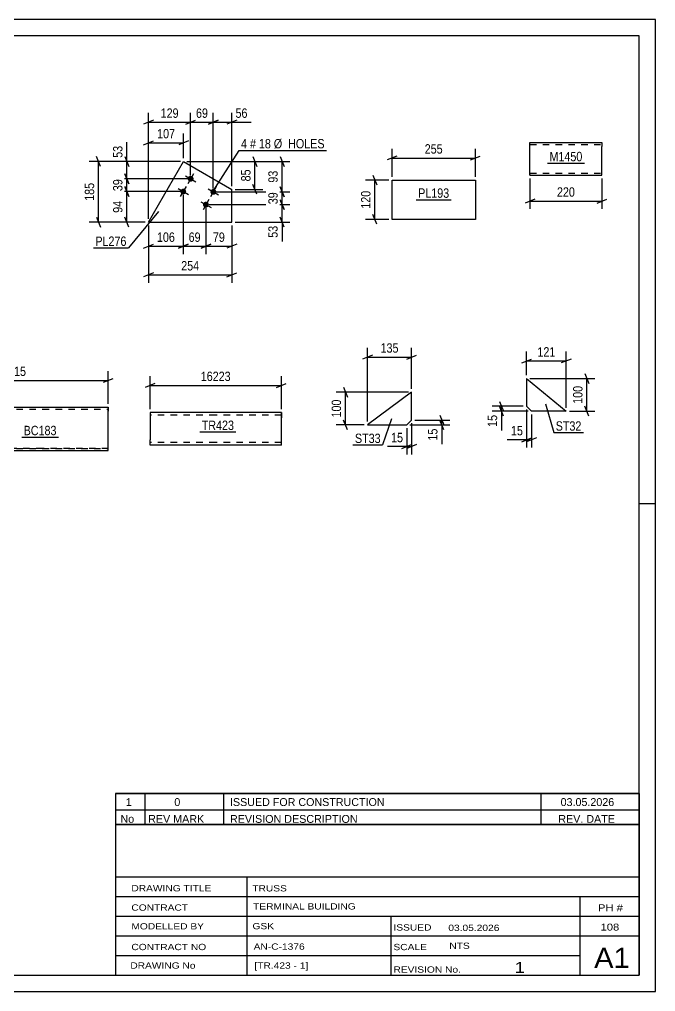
# Model space of a CAD drawing. Header units: millimetres. Extents: x 0 to 1757, y 0 to 560.
# Drawn here: x 225.7 to 420, y 0 to 297 of the extents above; entities that cross this region are included whole.
import ezdxf

# ---------------------------------------------------------------- set-up
doc = ezdxf.new("R2010")
doc.units = ezdxf.units.MM
doc.linetypes.add('DXK_LINE_DOT2', pattern=[3.9198, 1.9599, -1.9599])
doc.styles.add('Arial Narrow', font='ARIALN.TTF', dxfattribs={"height": 0.2})

# ---------------------------------------------------------------- blocks, each defined once
blk = doc.blocks.new('Unknown-814276635-12337')
at = {"color": 7, "linetype": 'Continuous'}
for p, q in [((255, 60.55), (415, 60.55)), ((415, 60.55), (255, 60.55)), ((255, 60.55), (255, 55.55)), ((264, 60.55), (264, 55.55)), ((288, 60.55), (288, 55.55)), ((385, 60.55), (385, 55.55)), ((415, 60.55), (415, 55.55)), ((255, 55.55), (415, 55.55)), ((255, 55.55), (255, 51.05)), ((255, 55.55), (415, 55.55)), ((264, 55.55), (264, 51.05)), ((288, 55.55), (288, 51.05)), ((385, 55.55), (385, 51.05)), ((415, 55.55), (415, 51.05)), ((415, 51.05), (255, 51.05))]:
    blk.add_line(p, q, dxfattribs=at)
at = {"color": 7, "linetype": 'Continuous', "style": 'Arial Narrow'}
for s, height, width, p in [('1', 2.39, 1.196471, (258.16, 56.7)), ('0', 2.39, 1.196471, (273, 56.7)), ('ISSUED FOR CONSTRUCTION', 2.3861, 1.196471, (290, 56.7)), ('03.05.2026', 2.386, 1.196471, (391, 56.7)), ('No', 2.386, 1.2, (256.54, 51.55)), ('REV MARK', 2.386, 1.2, (265, 51.55)), ('REVISION DESCRIPTION', 2.3861, 1.2, (290, 51.55)), ('REV. DATE', 2.386, 1.2, (390.28, 51.55))]:
    blk.add_text(s, height=height, dxfattribs=dict(at, width=width)).set_placement(p)
blk = doc.blocks.new('Unknown-814276635-1133')
at = {"color": 5, "linetype": 'Continuous'}
for p, q in [((420, 297), (0, 297)), ((420, 0), (420, 297)), ((415, 292), (5, 292)), ((415, 5), (415, 292)), ((420, 149), (415, 149)), ((5, 5), (415, 5)), ((0, 0), (420, 0))]:
    blk.add_line(p, q, dxfattribs=at)
blk = doc.blocks.new('Unknown-814276635-12336')
at = {"color": 7, "linetype": 'Continuous'}
for p, q in [((255, 51.05), (255, 5)), ((255, 51.05), (415, 51.05)), ((415, 51), (415, 5)), ((255, 35), (415, 35)), ((295.14, 35), (295.14, 5)), ((255, 29), (415, 29)), ((397, 5.05), (397, 29.05)), ((255, 23), (415, 23)), ((339.14, 23), (339.14, 5)), ((255, 17), (415, 17)), ((255, 11), (397, 11)), ((255, 5), (415, 5))]:
    blk.add_line(p, q, dxfattribs=at)
at = {"color": 7, "style": 'Arial Narrow'}
for s, height, width, p in [('DRAWING TITLE', 1.9089, 1.425378, (259.88, 30.61)), ('TRUSS', 1.909, 1.425378, (296.81, 30.59)), ('TERMINAL BUILDING', 1.9089, 1.425378, (297.06, 25.07)), ('CONTRACT', 1.909, 1.425378, (259.88, 24.71)), ('MODELLED BY', 1.9089, 1.425378, (259.88, 18.98)), ('GSK', 1.909, 1.425378, (296.88, 19.04)), ('ISSUED', 1.909, 1.425378, (339.94, 18.64)), ('03.05.2026', 1.909, 1.425378, (356.69, 18.52)), ('CONTRACT NO', 1.9089, 1.425378, (259.88, 12.66)), ('AN-C-1376', 1.909, 1.425378, (297.23, 12.78)), ('SCALE', 1.909, 1.425378, (339.94, 12.65)), ('A1', 6.204, 1.25, (401.24, 7.2)), ('DRAWING No', 1.909, 1.425378, (259.56, 7)), ('[TR.423 - 1]', 1.9089, 1.425378, (297.46, 6.99)), ('1', 3.34, 1.5, (376.91, 5.68)), ('REVISION No.', 1.9089, 1.425378, (339.94, 5.77))]:
    blk.add_text(s, height=height, dxfattribs=dict(at, width=width)).set_placement(p)
at = {"color": 7, "linetype": 'Continuous', "style": 'Arial Narrow'}
for s, height, width, p in [('PH #', 2.1, 1.42538, (402.4, 24.55)), ('108', 2.1, 1.42538, (403.19, 18.65)), ('NTS', 1.909, 1.425378, (357, 13.05))]:
    blk.add_text(s, height=height, dxfattribs=dict(at, width=width)).set_placement(p)
blk = doc.blocks.new('Part-814276635-6729 - 6725')
at = {"color": 2, "linetype": 'Continuous'}
for p, q in [((339.5, 235.92), (339.5, 247.92)), ((339.5, 247.92), (364.96, 247.92)), ((364.96, 247.92), (364.96, 235.92)), ((364.96, 235.92), (339.5, 235.92))]:
    blk.add_line(p, q, dxfattribs=at)
blk = doc.blocks.new('Part-814276635-6762 - 6756')
at = {"color": 2, "linetype": 'Continuous'}
for p, q in [((345.49, 183.12), (331.99, 173.12)), ((345.49, 174.62), (345.49, 183.12)), ((331.99, 173.12), (343.99, 173.12)), ((343.99, 173.12), (345.49, 174.62))]:
    blk.add_line(p, q, dxfattribs=at)
blk = doc.blocks.new('Bolt-814276635-6851 - 6817')
at = {"linetype": 'Continuous'}
for points in [[(278.77, 247.87, -1), (277.21, 248.77, -1)], [(276.51, 243.97, -1), (274.96, 244.87, -1)], [(285.69, 243.86, -1), (284.13, 244.77, -1)], [(283.44, 239.97, -1), (281.88, 240.87, -1)]]:
    blk.add_hatch(color=1, dxfattribs=at).paths.add_polyline_path(points)
at = {"color": 1, "linetype": 'Continuous'}
for p, q in [((278.89, 249.88), (277.09, 246.76)), ((276.43, 249.22), (279.55, 247.42)), ((274.18, 245.32), (277.29, 243.52)), ((276.64, 245.98), (274.83, 242.87)), ((283.36, 245.22), (286.47, 243.41)), ((285.82, 245.87), (284.01, 242.76)), ((281.1, 241.32), (284.22, 239.52)), ((283.56, 241.98), (281.76, 238.86))]:
    blk.add_line(p, q, dxfattribs=at)
blk = doc.blocks.new('Part-814276635-6856 - 6817')
at = {"color": 2, "linetype": 'Continuous'}
for p, q in [((265.13, 235.07), (275.85, 253.6)), ((275.85, 253.6), (290.56, 245.09)), ((290.56, 235.07), (290.56, 245.09)), ((265.13, 235.07), (290.56, 235.07))]:
    blk.add_line(p, q, dxfattribs=at)
blk = doc.blocks.new('Part-814276635-6003 - 5999')
at = {"color": 2, "linetype": 'Continuous'}
for p, q in [((381.63, 258.2), (381.63, 259.4)), ((381.63, 259.4), (381.63, 259.4)), ((381.63, 259.4), (403.63, 259.4)), ((403.63, 259.4), (403.63, 259.4)), ((403.63, 259.4), (403.63, 259.31)), ((403.63, 259.31), (403.63, 259.05)), ((403.63, 259.05), (403.63, 258.2)), ((381.63, 250.14), (381.63, 258.2)), ((403.63, 249.4), (403.63, 258.2)), ((381.63, 249.49), (381.63, 250.14)), ((381.63, 249.4), (381.63, 249.49)), ((381.63, 249.4), (381.63, 249.4)), ((381.63, 249.4), (403.63, 249.4)), ((403.63, 249.4), (403.63, 249.4))]:
    blk.add_line(p, q, dxfattribs=at)
at = {"color": 7, "linetype": 'DXK_LINE_DOT2'}
for p, q in [((381.63, 259.4), (403.63, 259.4)), ((381.63, 258.8), (381.63, 258.8)), ((381.63, 258.8), (403.63, 258.8)), ((381.63, 258.8), (403.63, 258.8)), ((403.63, 259.05), (403.63, 258.8)), ((403.63, 258.8), (403.63, 258.8)), ((403.63, 258.66), (403.63, 258.2)), ((381.63, 250.6), (381.63, 250.6)), ((381.63, 250.6), (381.63, 250.6)), ((381.63, 250.14), (381.63, 249.75)), ((381.63, 250), (381.63, 250.04)), ((381.63, 250), (381.63, 250)), ((381.63, 250), (403.63, 250)), ((381.63, 250), (403.63, 250)), ((403.63, 250.6), (403.63, 250.6)), ((403.63, 250.6), (403.63, 250.6)), ((403.63, 250.04), (403.63, 250.14)), ((403.63, 250), (403.63, 250.04)), ((403.63, 250), (403.63, 250.04)), ((403.63, 250), (403.63, 250)), ((381.63, 249.4), (403.63, 249.4)), ((381.63, 249.4), (381.63, 249.4))]:
    blk.add_line(p, q, dxfattribs=at)
blk = doc.blocks.new('Part-814276635-5928 - 5922')
at = {"color": 2, "linetype": 'Continuous'}
for p, q in [((380.61, 187.3), (380.61, 178.8)), ((380.61, 187.3), (392.7, 177.3)), ((380.61, 178.8), (382.11, 177.3)), ((392.7, 177.3), (382.11, 177.3))]:
    blk.add_line(p, q, dxfattribs=at)
blk = doc.blocks.new('Part-814276635-5984 - 5979')
at = {"color": 2, "linetype": 'Continuous'}
for p, q in [((193.45, 177.32), (193.45, 178.52)), ((193.45, 178.52), (193.45, 178.52)), ((193.45, 178.52), (232.73, 178.52)), ((232.83, 178.52), (252.83, 178.52)), ((252.83, 178.52), (252.83, 178.52)), ((252.83, 178.52), (252.83, 178.43)), ((252.83, 178.43), (252.83, 178.17)), ((193.45, 165.32), (193.45, 177.32)), ((252.83, 178.17), (252.83, 177.32)), ((252.83, 165.32), (252.83, 177.32)), ((193.45, 165.32), (193.45, 165.32)), ((193.45, 165.32), (232.73, 165.32)), ((232.83, 165.32), (252.83, 165.32)), ((252.83, 165.32), (252.83, 165.32))]:
    blk.add_line(p, q, dxfattribs=at)
at = {"color": 7, "linetype": 'DXK_LINE_DOT2'}
for p, q in [((193.45, 178.52), (232.73, 178.52)), ((193.45, 178.43), (193.45, 177.32)), ((232.83, 178.52), (252.83, 178.52)), ((193.45, 177.92), (232.73, 177.92)), ((193.45, 177.92), (232.73, 177.92)), ((193.45, 177.92), (193.45, 177.32)), ((232.83, 177.92), (252.83, 177.92)), ((232.83, 177.92), (252.83, 177.92)), ((252.83, 177.32), (252.83, 178.17)), ((252.83, 177.92), (252.83, 177.92)), ((252.83, 177.78), (252.83, 177.32)), ((252.83, 177.55), (252.83, 177.74)), ((252.83, 165.41), (252.83, 166.52)), ((252.83, 166.06), (252.83, 166.52)), ((193.45, 165.32), (193.45, 165.97)), ((232.73, 165.92), (193.45, 165.92)), ((193.45, 165.92), (232.73, 165.92)), ((193.45, 165.92), (193.45, 165.92)), ((193.45, 165.32), (232.73, 165.32)), ((252.83, 165.92), (232.83, 165.92)), ((232.83, 165.92), (252.83, 165.92)), ((232.83, 165.32), (252.83, 165.32)), ((252.83, 165.92), (252.83, 165.96)), ((252.83, 165.92), (252.83, 165.92))]:
    blk.add_line(p, q, dxfattribs=at)
blk = doc.blocks.new('Part-814276635-1866 - 1860')
at = {"color": 2, "linetype": 'Continuous'}
for p, q in [((285.59, 176.92), (265.59, 176.92)), ((265.59, 176.92), (265.59, 168.52)), ((305.69, 176.92), (285.69, 176.92)), ((305.69, 176.92), (305.69, 175.32)), ((305.69, 168.52), (305.69, 175.32)), ((265.59, 167.39), (265.59, 168.52)), ((265.59, 166.92), (265.59, 167.39)), ((285.59, 166.92), (265.59, 166.92)), ((305.69, 166.92), (285.69, 166.92)), ((305.69, 166.92), (305.69, 168.52))]:
    blk.add_line(p, q, dxfattribs=at)
at = {"color": 7, "linetype": 'DXK_LINE_DOT2'}
for p, q in [((265.59, 176.8), (265.59, 175.32)), ((285.59, 176.12), (265.59, 176.12)), ((305.69, 176.12), (285.69, 176.12)), ((305.69, 166.92), (305.69, 176.8)), ((305.69, 175.32), (305.69, 176.12)), ((305.69, 175.93), (305.69, 176.06)), ((305.69, 175.88), (305.69, 175.93)), ((265.59, 167.78), (265.59, 168.52)), ((265.59, 167.72), (265.59, 167.78)), ((265.59, 167.72), (265.59, 167.78)), ((265.59, 167.39), (265.59, 167.78)), ((285.59, 167.72), (265.59, 167.72)), ((305.69, 167.72), (285.69, 167.72)), ((305.69, 167.78), (305.69, 168.21)), ((305.69, 167.72), (305.69, 167.78))]:
    blk.add_line(p, q, dxfattribs=at)
blk = doc.blocks.new('StraightDimension-814276635-6742 - 6725')
at = {"color": 7, "linetype": 'Continuous'}
for p, q in [((338.5, 247.92), (331.41, 247.92)), ((333.66, 249.42), (334.86, 246.42)), ((334.26, 235.92), (334.26, 247.92)), ((338.5, 235.92), (331.41, 235.92)), ((334.86, 234.42), (333.66, 237.42))]:
    blk.add_line(p, q, dxfattribs=at)
at = {"color": 0}
blk.add_wipeout([(333.51, 245.27), (329.31, 245.27), (329.31, 238.58), (333.51, 238.58)], dxfattribs=at)
at = {"color": 3, "style": 'Arial Narrow'}
blk.add_text('120', height=2.863, rotation=90.0002, dxfattribs=at).set_placement((332.91, 239.18))
blk = doc.blocks.new('StraightDimension-814276635-6731 - 6725')
at = {"color": 7, "linetype": 'Continuous'}
for p, q in [((339.5, 248.92), (339.5, 257.51)), ((364.96, 248.92), (364.96, 257.51)), ((341, 255.26), (338, 254.06)), ((339.5, 254.66), (364.96, 254.66)), ((363.46, 254.06), (366.46, 255.26))]:
    blk.add_line(p, q, dxfattribs=at)
at = {"color": 0}
blk.add_wipeout([(355.57, 255.41), (355.57, 259.61), (348.89, 259.61), (348.89, 255.41)], dxfattribs=at)
at = {"color": 3, "style": 'Arial Narrow'}
blk.add_text('255', height=2.863, dxfattribs=at).set_placement((349.49, 256.01))
blk = doc.blocks.new('StraightDimension-814276635-6764 - 6756')
at = {"color": 7, "linetype": 'Continuous'}
for p, q in [((331.99, 174.12), (331.99, 196.69)), ((345.49, 184.12), (345.49, 196.69)), ((333.49, 194.44), (330.49, 193.24)), ((331.99, 193.84), (345.49, 193.84)), ((343.99, 193.24), (346.99, 194.44))]:
    blk.add_line(p, q, dxfattribs=at)
at = {"color": 0}
blk.add_wipeout([(342.08, 194.59), (342.08, 198.79), (335.4, 198.79), (335.4, 194.59)], dxfattribs=at)
at = {"color": 3, "style": 'Arial Narrow'}
blk.add_text('135', height=2.863, dxfattribs=at).set_placement((336, 195.19))
blk = doc.blocks.new('StraightDimension-814276635-6776 - 6756')
at = {"color": 7, "linetype": 'Continuous'}
for p, q in [((345.49, 173.62), (345.49, 164.09)), ((343.99, 172.12), (343.99, 164.09)), ((342.49, 165.89), (345.49, 167.09)), ((346.99, 167.09), (343.99, 165.89)), ((343.99, 166.49), (345.49, 166.49))]:
    blk.add_line(p, q, dxfattribs=at)
at = {"color": 0}
blk.add_wipeout([(343.46, 167.24), (343.46, 171.44), (338.61, 171.44), (338.61, 167.24)], dxfattribs=at)
at = {"color": 7, "linetype": 'Continuous'}
blk.add_line((343.99, 166.49), (338.08, 166.49), dxfattribs=at)
blk.add_line((343.99, 166.49), (338.08, 166.49), dxfattribs=at)
at = {"color": 3, "style": 'Arial Narrow'}
blk.add_text('15', height=2.863, dxfattribs=at).set_placement((339.21, 167.84))
blk = doc.blocks.new('StraightDimension-814276635-6791 - 6756')
at = {"color": 7, "linetype": 'Continuous'}
for p, q in [((324.67, 184.62), (325.87, 181.62)), ((344.49, 183.12), (322.42, 183.12)), ((325.27, 173.12), (325.27, 183.12)), ((330.99, 173.12), (322.42, 173.12)), ((325.87, 171.62), (324.67, 174.62))]:
    blk.add_line(p, q, dxfattribs=at)
at = {"color": 0}
blk.add_wipeout([(324.52, 181.46), (320.32, 181.46), (320.32, 174.78), (324.52, 174.78)], dxfattribs=at)
at = {"color": 3, "style": 'Arial Narrow'}
blk.add_text('100', height=2.863, rotation=90.0002, dxfattribs=at).set_placement((323.92, 175.38))
blk = doc.blocks.new('StraightDimension-814276635-6803 - 6756')
at = {"color": 7, "linetype": 'Continuous'}
for p, q in [((354.12, 176.12), (355.32, 173.12)), ((344.99, 173.12), (357.12, 173.12)), ((346.49, 174.62), (357.12, 174.62)), ((355.32, 171.62), (354.12, 174.62)), ((354.72, 173.12), (354.72, 174.62))]:
    blk.add_line(p, q, dxfattribs=at)
at = {"color": 0}
blk.add_wipeout([(353.97, 172.59), (349.77, 172.59), (349.77, 167.74), (353.97, 167.74)], dxfattribs=at)
at = {"color": 7, "linetype": 'Continuous'}
blk.add_line((354.72, 173.12), (354.72, 167.21), dxfattribs=at)
blk.add_line((354.72, 173.12), (354.72, 167.21), dxfattribs=at)
at = {"color": 3, "style": 'Arial Narrow'}
blk.add_text('15', height=2.863, rotation=90.0002, dxfattribs=at).set_placement((353.37, 168.34))
blk = doc.blocks.new('StraightDimension-814276635-6858 - 6817')
at = {"color": 7, "linetype": 'Continuous'}
for p, q in [((274.74, 244.42), (255.64, 244.42)), ((257.89, 245.92), (259.09, 242.92)), ((258.49, 235.07), (258.49, 244.42)), ((264.13, 235.07), (255.64, 235.07)), ((259.09, 233.57), (257.89, 236.57))]:
    blk.add_line(p, q, dxfattribs=at)
at = {"color": 0}
blk.add_wipeout([(257.74, 242.17), (253.54, 242.17), (253.54, 237.32), (257.74, 237.32)], dxfattribs=at)
at = {"color": 3, "style": 'Arial Narrow'}
blk.add_text('94', height=2.863, rotation=90.0002, dxfattribs=at).set_placement((257.14, 237.92))
blk = doc.blocks.new('StraightDimension-814276635-6969 - 6817')
at = {"color": 7, "linetype": 'Continuous'}
for p, q in [((265.13, 236.07), (265.13, 262.17)), ((275.85, 254.6), (275.85, 262.17)), ((263.63, 258.72), (266.63, 259.92)), ((265.13, 259.32), (275.85, 259.32)), ((277.35, 259.92), (274.35, 258.72))]:
    blk.add_line(p, q, dxfattribs=at)
at = {"color": 0}
blk.add_wipeout([(273.83, 260.07), (273.83, 264.27), (267.14, 264.27), (267.14, 260.07)], dxfattribs=at)
at = {"color": 3, "style": 'Arial Narrow'}
blk.add_text('107', height=2.863, dxfattribs=at).set_placement((267.74, 260.67))
blk = doc.blocks.new('StraightDimension-814276635-6872 - 6817')
at = {"color": 7, "linetype": 'Continuous'}
for p, q in [((274.85, 253.6), (255.64, 253.6)), ((257.89, 255.1), (259.09, 252.1)), ((258.49, 248.32), (258.49, 253.6)), ((259.09, 246.82), (257.89, 249.82)), ((276.99, 248.32), (255.64, 248.32))]:
    blk.add_line(p, q, dxfattribs=at)
at = {"color": 0}
blk.add_wipeout([(257.74, 258.98), (253.54, 258.98), (253.54, 254.13), (257.74, 254.13)], dxfattribs=at)
at = {"color": 7, "linetype": 'Continuous'}
blk.add_line((258.49, 253.6), (258.49, 259.51), dxfattribs=at)
blk.add_line((258.49, 253.6), (258.49, 259.51), dxfattribs=at)
at = {"color": 3, "style": 'Arial Narrow'}
blk.add_text('53', height=2.863, rotation=90.0002, dxfattribs=at).set_placement((257.14, 254.73))
blk = doc.blocks.new('StraightDimension-814276635-6864 - 6817')
at = {"color": 7, "linetype": 'Continuous'}
for p, q in [((257.89, 249.82), (259.09, 246.82)), ((276.99, 248.32), (255.64, 248.32)), ((258.49, 244.42), (258.49, 248.32)), ((274.74, 244.42), (255.64, 244.42)), ((259.09, 242.92), (257.89, 245.92))]:
    blk.add_line(p, q, dxfattribs=at)
at = {"color": 0}
blk.add_wipeout([(257.74, 248.8), (253.54, 248.8), (253.54, 243.94), (257.74, 243.94)], dxfattribs=at)
at = {"color": 3, "style": 'Arial Narrow'}
blk.add_text('39', height=2.863, rotation=90.0002, dxfattribs=at).set_placement((257.14, 244.54))
blk = doc.blocks.new('StraightDimension-814276635-6881 - 6817')
at = {"color": 7, "linetype": 'Continuous'}
for p, q in [((276.85, 253.6), (308.32, 253.6)), ((305.32, 255.1), (306.52, 252.1)), ((305.92, 244.31), (305.92, 253.6)), ((285.91, 244.31), (308.32, 244.31)), ((306.52, 242.81), (305.32, 245.81))]:
    blk.add_line(p, q, dxfattribs=at)
at = {"color": 0}
blk.add_wipeout([(305.17, 251.39), (300.97, 251.39), (300.97, 246.53), (305.17, 246.53)], dxfattribs=at)
at = {"color": 3, "style": 'Arial Narrow'}
blk.add_text('93', height=2.863, rotation=90.0002, dxfattribs=at).set_placement((304.57, 247.13))
blk = doc.blocks.new('StraightDimension-814276635-6889 - 6817')
at = {"color": 7, "linetype": 'Continuous'}
for p, q in [((305.32, 241.92), (306.52, 238.92)), ((283.66, 240.42), (308.32, 240.42)), ((305.92, 235.07), (305.92, 240.42)), ((291.56, 235.07), (308.32, 235.07)), ((306.52, 233.57), (305.32, 236.57))]:
    blk.add_line(p, q, dxfattribs=at)
at = {"color": 0}
blk.add_wipeout([(305.17, 234.54), (300.97, 234.54), (300.97, 229.69), (305.17, 229.69)], dxfattribs=at)
at = {"color": 7, "linetype": 'Continuous'}
blk.add_line((305.92, 235.07), (305.92, 229.16), dxfattribs=at)
blk.add_line((305.92, 235.07), (305.92, 229.16), dxfattribs=at)
at = {"color": 3, "style": 'Arial Narrow'}
blk.add_text('53', height=2.863, rotation=90.0002, dxfattribs=at).set_placement((304.57, 230.29))
blk = doc.blocks.new('StraightDimension-814276635-6895 - 6817')
at = {"color": 7, "linetype": 'Continuous'}
for p, q in [((285.91, 244.31), (308.32, 244.31)), ((305.32, 245.81), (306.52, 242.81)), ((305.92, 240.42), (305.92, 244.31)), ((306.52, 238.92), (305.32, 241.92)), ((283.66, 240.42), (308.32, 240.42))]:
    blk.add_line(p, q, dxfattribs=at)
at = {"color": 0}
blk.add_wipeout([(305.17, 244.79), (300.97, 244.79), (300.97, 239.94), (305.17, 239.94)], dxfattribs=at)
at = {"color": 3, "style": 'Arial Narrow'}
blk.add_text('39', height=2.863, rotation=90.0002, dxfattribs=at).set_placement((304.57, 240.54))
blk = doc.blocks.new('StraightDimension-814276635-6904 - 6817')
at = {"color": 7, "linetype": 'Continuous'}
for p, q in [((282.66, 239.42), (282.66, 225.3)), ((290.56, 234.07), (290.56, 225.3)), ((281.16, 227.1), (284.16, 228.3)), ((282.66, 227.7), (290.56, 227.7)), ((292.06, 228.3), (289.06, 227.1))]:
    blk.add_line(p, q, dxfattribs=at)
at = {"color": 0}
blk.add_wipeout([(289.04, 228.45), (289.04, 232.65), (284.18, 232.65), (284.18, 228.45)], dxfattribs=at)
at = {"color": 3, "style": 'Arial Narrow'}
blk.add_text('79', height=2.863, dxfattribs=at).set_placement((284.78, 229.05))
blk = doc.blocks.new('StraightDimension-814276635-6910 - 6817')
at = {"color": 7, "linetype": 'Continuous'}
for p, q in [((275.74, 243.42), (275.74, 225.3)), ((282.66, 239.42), (282.66, 225.3)), ((274.24, 227.1), (277.24, 228.3)), ((275.74, 227.7), (282.66, 227.7)), ((284.16, 228.3), (281.16, 227.1))]:
    blk.add_line(p, q, dxfattribs=at)
at = {"color": 0}
blk.add_wipeout([(281.63, 228.45), (281.63, 232.65), (276.77, 232.65), (276.77, 228.45)], dxfattribs=at)
at = {"color": 3, "style": 'Arial Narrow'}
blk.add_text('69', height=2.863, dxfattribs=at).set_placement((277.37, 229.05))
blk = doc.blocks.new('StraightDimension-814276635-6918 - 6817')
at = {"color": 7, "linetype": 'Continuous'}
for p, q in [((275.74, 243.42), (275.74, 225.3)), ((265.13, 234.07), (265.13, 225.3)), ((263.63, 227.1), (266.63, 228.3)), ((265.13, 227.7), (275.74, 227.7)), ((277.24, 228.3), (274.24, 227.1))]:
    blk.add_line(p, q, dxfattribs=at)
at = {"color": 0}
blk.add_wipeout([(273.77, 228.45), (273.77, 232.65), (267.09, 232.65), (267.09, 228.45)], dxfattribs=at)
at = {"color": 3, "style": 'Arial Narrow'}
blk.add_text('106', height=2.863, dxfattribs=at).set_placement((267.69, 229.05))
blk = doc.blocks.new('StraightDimension-814276635-6925 - 6817')
at = {"color": 7, "linetype": 'Continuous'}
for p, q in [((284.91, 245.31), (284.91, 268.45)), ((290.56, 246.09), (290.56, 268.45)), ((283.41, 265), (286.41, 266.2)), ((284.91, 265.6), (290.56, 265.6)), ((292.06, 266.2), (289.06, 265))]:
    blk.add_line(p, q, dxfattribs=at)
at = {"color": 0}
blk.add_wipeout([(295.94, 266.35), (295.94, 270.55), (291.09, 270.55), (291.09, 266.35)], dxfattribs=at)
at = {"color": 7, "linetype": 'Continuous'}
blk.add_line((290.56, 265.6), (296.47, 265.6), dxfattribs=at)
blk.add_line((290.56, 265.6), (296.47, 265.6), dxfattribs=at)
at = {"color": 3, "style": 'Arial Narrow'}
blk.add_text('56', height=2.863, dxfattribs=at).set_placement((291.69, 266.95))
blk = doc.blocks.new('StraightDimension-814276635-6933 - 6817')
at = {"color": 7, "linetype": 'Continuous'}
for p, q in [((277.99, 249.32), (277.99, 268.45)), ((284.91, 245.31), (284.91, 268.45)), ((276.49, 265), (279.49, 266.2)), ((277.99, 265.6), (284.91, 265.6)), ((286.41, 266.2), (283.41, 265))]:
    blk.add_line(p, q, dxfattribs=at)
at = {"color": 0}
blk.add_wipeout([(283.88, 266.35), (283.88, 270.55), (279.02, 270.55), (279.02, 266.35)], dxfattribs=at)
at = {"color": 3, "style": 'Arial Narrow'}
blk.add_text('69', height=2.863, dxfattribs=at).set_placement((279.62, 266.95))
blk = doc.blocks.new('StraightDimension-814276635-6941 - 6817')
at = {"color": 7, "linetype": 'Continuous'}
for p, q in [((265.13, 236.07), (265.13, 268.45)), ((277.99, 249.32), (277.99, 268.45)), ((266.63, 266.2), (263.63, 265)), ((265.13, 265.6), (277.99, 265.6)), ((276.49, 265), (279.49, 266.2))]:
    blk.add_line(p, q, dxfattribs=at)
at = {"color": 0}
blk.add_wipeout([(274.9, 266.35), (274.9, 270.55), (268.22, 270.55), (268.22, 266.35)], dxfattribs=at)
at = {"color": 3, "style": 'Arial Narrow'}
blk.add_text('129', height=2.863, dxfattribs=at).set_placement((268.82, 266.95))
blk = doc.blocks.new('StraightDimension-814276635-6948 - 6817')
at = {"color": 7, "linetype": 'Continuous'}
for p, q in [((274.85, 253.6), (247.01, 253.6)), ((250.46, 252.1), (249.26, 255.1)), ((249.86, 235.07), (249.86, 253.6)), ((264.13, 235.07), (247.01, 235.07)), ((249.26, 236.57), (250.46, 233.57))]:
    blk.add_line(p, q, dxfattribs=at)
at = {"color": 0}
blk.add_wipeout([(249.11, 247.68), (244.91, 247.68), (244.91, 240.99), (249.11, 240.99)], dxfattribs=at)
at = {"color": 3, "style": 'Arial Narrow'}
blk.add_text('185', height=2.863, rotation=90.0002, dxfattribs=at).set_placement((248.51, 241.59))
blk = doc.blocks.new('StraightDimension-814276635-6955 - 6817')
at = {"color": 7, "linetype": 'Continuous'}
for p, q in [((276.85, 253.6), (300.02, 253.6)), ((297.02, 255.1), (298.22, 252.1)), ((297.62, 245.09), (297.62, 253.6)), ((298.22, 243.59), (297.02, 246.59)), ((291.56, 245.09), (300.02, 245.09))]:
    blk.add_line(p, q, dxfattribs=at)
at = {"color": 0}
blk.add_wipeout([(296.87, 251.77), (292.67, 251.77), (292.67, 246.92), (296.87, 246.92)], dxfattribs=at)
at = {"color": 3, "style": 'Arial Narrow'}
blk.add_text('85', height=2.863, rotation=90.0002, dxfattribs=at).set_placement((296.27, 247.52))
blk = doc.blocks.new('StraightDimension-814276635-6964 - 6817')
at = {"color": 7, "linetype": 'Continuous'}
for p, q in [((265.13, 234.07), (265.13, 216.57)), ((290.56, 234.07), (290.56, 216.57)), ((266.63, 219.57), (263.63, 218.37)), ((265.13, 218.97), (290.56, 218.97)), ((289.06, 218.37), (292.06, 219.57))]:
    blk.add_line(p, q, dxfattribs=at)
at = {"color": 0}
blk.add_wipeout([(281.19, 219.72), (281.19, 223.92), (274.5, 223.92), (274.5, 219.72)], dxfattribs=at)
at = {"color": 3, "style": 'Arial Narrow'}
blk.add_text('254', height=2.863, dxfattribs=at).set_placement((275.1, 220.32))
blk = doc.blocks.new('StraightDimension-814276635-6005 - 5999')
at = {"color": 7, "linetype": 'Continuous'}
for p, q in [((381.63, 248.4), (381.63, 239.1)), ((403.63, 248.4), (403.63, 239.1)), ((383.13, 242.1), (380.13, 240.9)), ((381.63, 241.5), (403.63, 241.5)), ((402.13, 240.9), (405.13, 242.1))]:
    blk.add_line(p, q, dxfattribs=at)
at = {"color": 0}
blk.add_wipeout([(395.97, 242.25), (395.97, 246.45), (389.28, 246.45), (389.28, 242.25)], dxfattribs=at)
at = {"color": 3, "style": 'Arial Narrow'}
blk.add_text('220', height=2.863, dxfattribs=at).set_placement((389.88, 242.85))
blk = doc.blocks.new('StraightDimension-814276635-5964 - 5922')
at = {"color": 7, "linetype": 'Continuous'}
for p, q in [((380.61, 177.8), (380.61, 166.18)), ((382.11, 176.3), (382.11, 166.18)), ((379.11, 167.98), (382.11, 169.18)), ((383.61, 169.18), (380.61, 167.98)), ((380.61, 168.58), (382.11, 168.58))]:
    blk.add_line(p, q, dxfattribs=at)
at = {"color": 0}
blk.add_wipeout([(380.09, 169.33), (380.09, 173.53), (375.23, 173.53), (375.23, 169.33)], dxfattribs=at)
at = {"color": 7, "linetype": 'Continuous'}
blk.add_line((380.61, 168.58), (374.71, 168.58), dxfattribs=at)
blk.add_line((380.61, 168.58), (374.71, 168.58), dxfattribs=at)
at = {"color": 3, "style": 'Arial Narrow'}
blk.add_text('15', height=2.863, dxfattribs=at).set_placement((375.83, 169.93))
blk = doc.blocks.new('StraightDimension-814276635-5954 - 5922')
at = {"color": 7, "linetype": 'Continuous'}
for p, q in [((379.11, 192.05), (382.11, 193.25)), ((380.61, 188.3), (380.61, 195.5)), ((394.2, 193.25), (391.2, 192.05)), ((392.7, 178.3), (392.7, 195.5)), ((380.61, 192.65), (392.7, 192.65))]:
    blk.add_line(p, q, dxfattribs=at)
at = {"color": 0}
blk.add_wipeout([(390, 193.4), (390, 197.6), (383.32, 197.6), (383.32, 193.4)], dxfattribs=at)
at = {"color": 3, "style": 'Arial Narrow'}
blk.add_text('121', height=2.863, dxfattribs=at).set_placement((383.92, 194))
blk = doc.blocks.new('StraightDimension-814276635-5930 - 5922')
at = {"color": 7, "linetype": 'Continuous'}
for p, q in [((381.61, 187.3), (401.42, 187.3)), ((398.42, 188.8), (399.62, 185.8)), ((399.02, 177.3), (399.02, 187.3)), ((399.62, 175.8), (398.42, 178.8)), ((393.7, 177.3), (401.42, 177.3))]:
    blk.add_line(p, q, dxfattribs=at)
at = {"color": 0}
blk.add_wipeout([(398.27, 185.64), (394.07, 185.64), (394.07, 178.96), (398.27, 178.96)], dxfattribs=at)
at = {"color": 3, "style": 'Arial Narrow'}
blk.add_text('100', height=2.863, rotation=90.0002, dxfattribs=at).set_placement((397.67, 179.56))
blk = doc.blocks.new('StraightDimension-814276635-5942 - 5922')
at = {"color": 7, "linetype": 'Continuous'}
for p, q in [((379.61, 178.8), (370.1, 178.8)), ((372.35, 180.3), (373.55, 177.3)), ((373.55, 175.8), (372.35, 178.8)), ((372.95, 177.3), (372.95, 178.8)), ((381.11, 177.3), (370.1, 177.3))]:
    blk.add_line(p, q, dxfattribs=at)
at = {"color": 0}
blk.add_wipeout([(372.2, 176.77), (368, 176.77), (368, 171.92), (372.2, 171.92)], dxfattribs=at)
at = {"color": 7, "linetype": 'Continuous'}
blk.add_line((372.95, 177.3), (372.95, 171.39), dxfattribs=at)
blk.add_line((372.95, 177.3), (372.95, 171.39), dxfattribs=at)
at = {"color": 3, "style": 'Arial Narrow'}
blk.add_text('15', height=2.863, rotation=90.0002, dxfattribs=at).set_placement((371.6, 172.52))
blk = doc.blocks.new('StraightDimension-814276635-5987 - 5979')
at = {"color": 7, "linetype": 'Continuous'}
for p, q in [((194.95, 187.34), (191.95, 186.14)), ((193.45, 179.52), (193.45, 189.59)), ((251.33, 186.14), (254.33, 187.34)), ((252.83, 179.52), (252.83, 189.59)), ((193.45, 186.74), (252.83, 186.74))]:
    blk.add_line(p, q, dxfattribs=at)
at = {"color": 0}
blk.add_wipeout([(228.31, 187.49), (228.31, 191.69), (217.97, 191.69), (217.97, 187.49)], dxfattribs=at)
at = {"color": 3, "style": 'Arial Narrow'}
blk.add_text('16515', height=2.863, dxfattribs=at).set_placement((218.57, 188.09))
blk = doc.blocks.new('StraightDimension-814276635-1949 - 1860')
at = {"color": 7, "linetype": 'Continuous'}
for p, q in [((265.59, 177.92), (265.59, 188.03)), ((305.69, 177.92), (305.69, 188.03)), ((267.09, 185.78), (264.09, 184.58)), ((265.59, 185.18), (305.69, 185.18)), ((304.19, 184.58), (307.19, 185.78))]:
    blk.add_line(p, q, dxfattribs=at)
at = {"color": 0}
blk.add_wipeout([(290.81, 185.93), (290.81, 190.13), (280.47, 190.13), (280.47, 185.93)], dxfattribs=at)
at = {"color": 3, "style": 'Arial Narrow'}
blk.add_text('16223', height=2.863, dxfattribs=at).set_placement((281.07, 186.53))
blk = doc.blocks.new('Mark-814276635-6727 - 6725')
at = {"color": 0}
blk.add_wipeout([(356.98, 242.52), (356.98, 245.52), (347.48, 245.52), (347.48, 242.52)], dxfattribs=at)
blk.add_wipeout([(356.98, 242.52), (356.98, 245.52), (347.48, 245.52), (347.48, 242.52)], dxfattribs=at)
at = {"color": 30, "linetype": 'Continuous'}
blk.add_line((346.88, 241.92), (357.58, 241.92), dxfattribs=at)
at = {"color": 3, "style": 'Arial Narrow'}
blk.add_text('PL193', height=2.863, dxfattribs=at).set_placement((347.48, 242.52))
blk = doc.blocks.new('Mark-814276635-6758 - 6756')
at = {"color": 0}
blk.add_wipeout([(336.02, 167.59), (336.02, 170.59), (328.17, 170.59), (328.17, 167.59)], dxfattribs=at)
blk.add_wipeout([(336.02, 167.59), (336.02, 170.59), (328.17, 170.59), (328.17, 167.59)], dxfattribs=at)
at = {"color": 30, "linetype": 'Continuous'}
for p in [(339.32, 175), (327.57, 166.99)]:
    blk.add_line(p, (336.62, 166.99), dxfattribs=at)
at = {"color": 3, "style": 'Arial Narrow'}
blk.add_text('ST33', height=2.863, dxfattribs=at).set_placement((328.17, 167.59))
blk = doc.blocks.new('Mark-814276635-6847 - 6817')
at = {"color": 0}
blk.add_wipeout([(295.21, 257.61), (295.21, 260.61), (293.38, 260.61), (293.38, 257.61)], dxfattribs=at)
blk.add_wipeout([(295.21, 257.61), (295.21, 260.61), (293.38, 260.61), (293.38, 257.61)], dxfattribs=at)
at = {"color": 7, "linetype": 'Continuous'}
blk.add_line((284.63, 244.19), (292.78, 257.01), dxfattribs=at)
at = {"color": 0}
blk.add_wipeout([(297.94, 257.61), (297.94, 260.61), (296.11, 260.61), (296.11, 257.61)], dxfattribs=at)
blk.add_wipeout([(297.94, 257.61), (297.94, 260.61), (296.11, 260.61), (296.11, 257.61)], dxfattribs=at)
at = {"color": 3, "style": 'Arial Narrow'}
blk.add_text('4', height=2.86, dxfattribs=at).set_placement((293.38, 257.61))
at = {"color": 0}
blk.add_wipeout([(302.49, 257.61), (302.49, 260.61), (298.84, 260.61), (298.84, 257.61)], dxfattribs=at)
blk.add_wipeout([(302.49, 257.61), (302.49, 260.61), (298.84, 260.61), (298.84, 257.61)], dxfattribs=at)
at = {"color": 3, "style": 'Arial Narrow'}
blk.add_text('#', height=2.86, dxfattribs=at).set_placement((296.11, 257.61))
at = {"color": 0}
blk.add_wipeout([(318.92, 257.61), (318.92, 260.61), (303.39, 260.61), (303.39, 257.61)], dxfattribs=at)
blk.add_wipeout([(318.92, 257.61), (318.92, 260.61), (303.39, 260.61), (303.39, 257.61)], dxfattribs=at)
at = {"color": 7, "linetype": 'Continuous'}
blk.add_line((292.78, 257.01), (319.52, 257.01), dxfattribs=at)
at = {"color": 3, "style": 'Arial Narrow'}
for s, p in [('18', (298.84, 257.61)), ('Ø  HOLES', (303.39, 257.61))]:
    blk.add_text(s, height=2.863, dxfattribs=at).set_placement(p)
blk = doc.blocks.new('Mark-814276635-6852 - 6817')
at = {"color": 0}
blk.add_wipeout([(258.39, 227.81), (258.39, 230.81), (248.88, 230.81), (248.88, 227.81)], dxfattribs=at)
blk.add_wipeout([(258.39, 227.81), (258.39, 230.81), (248.88, 230.81), (248.88, 227.81)], dxfattribs=at)
at = {"color": 30, "linetype": 'Continuous'}
for p in [(268.18, 238.37), (248.28, 227.21)]:
    blk.add_line(p, (258.99, 227.21), dxfattribs=at)
at = {"color": 3, "style": 'Arial Narrow'}
blk.add_text('PL276', height=2.863, dxfattribs=at).set_placement((248.88, 227.81))
blk = doc.blocks.new('Mark-814276635-6001 - 5999')
at = {"color": 0}
blk.add_wipeout([(397.65, 253.68), (397.65, 256.68), (387.6, 256.68), (387.6, 253.68)], dxfattribs=at)
blk.add_wipeout([(397.65, 253.68), (397.65, 256.68), (387.6, 256.68), (387.6, 253.68)], dxfattribs=at)
at = {"color": 30, "linetype": 'Continuous'}
blk.add_line((387, 253.08), (398.25, 253.08), dxfattribs=at)
at = {"color": 3, "style": 'Arial Narrow'}
blk.add_text('M1450', height=2.863, dxfattribs=at).set_placement((387.6, 253.68))
blk = doc.blocks.new('Mark-814276635-5924 - 5922')
at = {"color": 0}
blk.add_wipeout([(397.35, 171.36), (397.35, 174.36), (389.5, 174.36), (389.5, 171.36)], dxfattribs=at)
blk.add_wipeout([(397.35, 171.36), (397.35, 174.36), (389.5, 174.36), (389.5, 171.36)], dxfattribs=at)
at = {"color": 30, "linetype": 'Continuous'}
for p, q in [((386.39, 179.56), (388.9, 170.76)), ((388.9, 170.76), (397.95, 170.76))]:
    blk.add_line(p, q, dxfattribs=at)
at = {"color": 3, "style": 'Arial Narrow'}
blk.add_text('ST32', height=2.863, dxfattribs=at).set_placement((389.5, 171.36))
blk = doc.blocks.new('Mark-814276635-5982 - 5979')
at = {"color": 0}
blk.add_wipeout([(237.02, 169.98), (237.02, 172.98), (226.97, 172.98), (226.97, 169.98)], dxfattribs=at)
blk.add_wipeout([(237.02, 169.98), (237.02, 172.98), (226.97, 172.98), (226.97, 169.98)], dxfattribs=at)
at = {"color": 30, "linetype": 'Continuous'}
blk.add_line((226.37, 169.38), (237.62, 169.38), dxfattribs=at)
at = {"color": 3, "style": 'Arial Narrow'}
blk.add_text('BC183', height=2.863, dxfattribs=at).set_placement((226.97, 169.98))
blk = doc.blocks.new('Mark-814276635-1864 - 1860')
at = {"color": 0}
blk.add_wipeout([(291.23, 171.57), (291.23, 174.57), (281.37, 174.57), (281.37, 171.57)], dxfattribs=at)
blk.add_wipeout([(291.23, 171.57), (291.23, 174.57), (281.37, 174.57), (281.37, 171.57)], dxfattribs=at)
at = {"color": 30, "linetype": 'Continuous'}
blk.add_line((280.77, 170.97), (291.83, 170.97), dxfattribs=at)
at = {"color": 3, "style": 'Arial Narrow'}
blk.add_text('TR423', height=2.863, dxfattribs=at).set_placement((281.37, 171.57))

msp = doc.modelspace()

# ---------------------------------------------------------------- block references
for name in ['Unknown-814276635-1133', 'Part-814276635-6003 - 5999', 'Part-814276635-6856 - 6817', 'Bolt-814276635-6851 - 6817', 'Part-814276635-6729 - 6725', 'Part-814276635-5928 - 5922', 'Part-814276635-6762 - 6756', 'Part-814276635-5984 - 5979', 'Part-814276635-1866 - 1860', 'Unknown-814276635-12337', 'Unknown-814276635-12336']:
    msp.add_blockref(name, (0, 0))

# ---------------------------------------------------------------- next in the draw order: block references
for name in ['Mark-814276635-6001 - 5999', 'StraightDimension-814276635-6742 - 6725', 'StraightDimension-814276635-6005 - 5999', 'StraightDimension-814276635-6858 - 6817', 'Mark-814276635-6727 - 6725', 'StraightDimension-814276635-6764 - 6756', 'StraightDimension-814276635-5987 - 5979', 'StraightDimension-814276635-1949 - 1860', 'StraightDimension-814276635-5964 - 5922', 'Mark-814276635-5982 - 5979', 'Mark-814276635-1864 - 1860']:
    msp.add_blockref(name, (0, 0))

# ---------------------------------------------------------------- next in the draw order: block references
for name in ['StraightDimension-814276635-6969 - 6817', 'StraightDimension-814276635-6731 - 6725', 'StraightDimension-814276635-5954 - 5922', 'StraightDimension-814276635-6776 - 6756']:
    msp.add_blockref(name, (0, 0))

# ---------------------------------------------------------------- next in the draw order: block references
for name in ['StraightDimension-814276635-6872 - 6817', 'StraightDimension-814276635-5930 - 5922', 'StraightDimension-814276635-6791 - 6756']:
    msp.add_blockref(name, (0, 0))

# ---------------------------------------------------------------- next in the draw order: block references
for name in ['StraightDimension-814276635-6864 - 6817', 'StraightDimension-814276635-5942 - 5922', 'Mark-814276635-5924 - 5922', 'StraightDimension-814276635-6803 - 6756', 'Mark-814276635-6758 - 6756']:
    msp.add_blockref(name, (0, 0))

# ---------------------------------------------------------------- next in the draw order: block references
msp.add_blockref('StraightDimension-814276635-6881 - 6817', (0, 0))

# ---------------------------------------------------------------- next in the draw order: block references
msp.add_blockref('StraightDimension-814276635-6889 - 6817', (0, 0))

# ---------------------------------------------------------------- next in the draw order: block references
msp.add_blockref('StraightDimension-814276635-6895 - 6817', (0, 0))

# ---------------------------------------------------------------- next in the draw order: block references
for name in ['StraightDimension-814276635-6925 - 6817', 'StraightDimension-814276635-6904 - 6817']:
    msp.add_blockref(name, (0, 0))

# ---------------------------------------------------------------- next in the draw order: block references
for name in ['StraightDimension-814276635-6933 - 6817', 'StraightDimension-814276635-6910 - 6817']:
    msp.add_blockref(name, (0, 0))

# ---------------------------------------------------------------- next in the draw order: block references
msp.add_blockref('StraightDimension-814276635-6918 - 6817', (0, 0))

# ---------------------------------------------------------------- next in the draw order: block references
msp.add_blockref('StraightDimension-814276635-6941 - 6817', (0, 0))

# ---------------------------------------------------------------- next in the draw order: block references
for name in ['StraightDimension-814276635-6948 - 6817', 'StraightDimension-814276635-6955 - 6817']:
    msp.add_blockref(name, (0, 0))

# ---------------------------------------------------------------- next in the draw order: block references
for name in ['Mark-814276635-6847 - 6817', 'StraightDimension-814276635-6964 - 6817']:
    msp.add_blockref(name, (0, 0))

# ---------------------------------------------------------------- next in the draw order: block references
msp.add_blockref('Mark-814276635-6852 - 6817', (0, 0))

doc.saveas('drawing.dxf')
